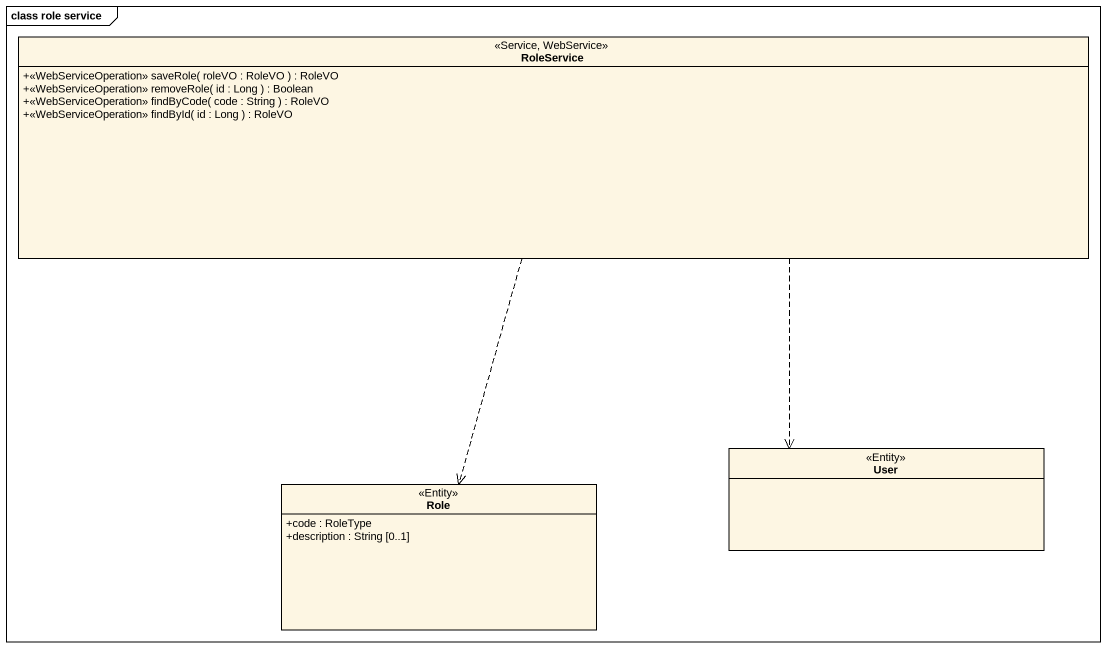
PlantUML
@startuml
mainframe class role service
hide circle
hide empty members
skinparam classAttributeIconSize 0
class RoleService <<Service, WebService>> {
  +<<WebServiceOperation>> saveRole( roleVO : RoleVO ) : RoleVO
  +<<WebServiceOperation>> removeRole( id : Long ) : Boolean
  +<<WebServiceOperation>> findByCode( code : String ) : RoleVO
  +<<WebServiceOperation>> findById( id : Long ) : RoleVO
}
class Role <<Entity>> {
  +code : RoleType
  +description : String [0..1]
}
class User <<Entity>>
RoleService ..> Role
RoleService ..> User
@enduml
